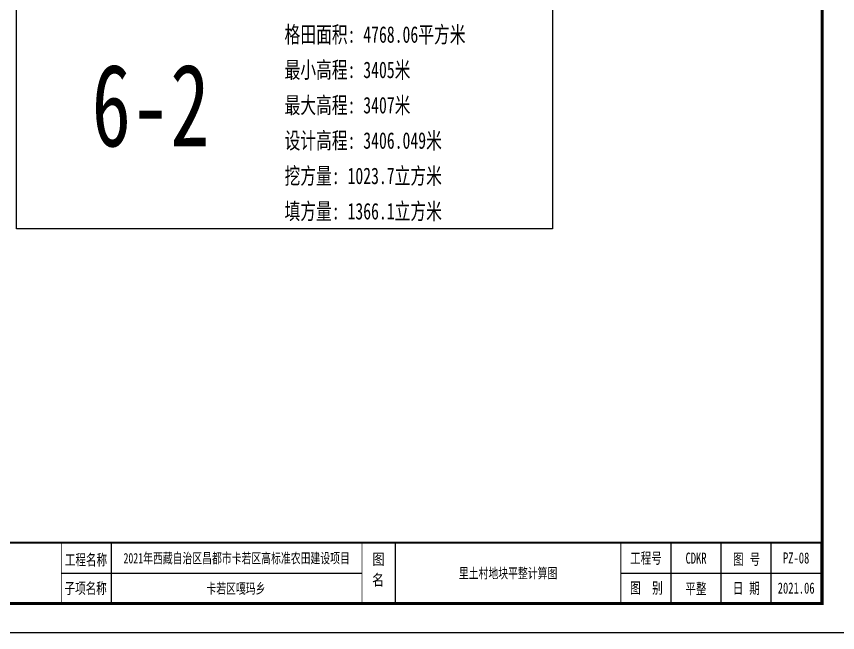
# Model space of a CAD drawing. Extents: x 4283 to 40403, y 1134 to 1764.
# Drawn here: x 7020 to 7219.2, y 1467.1 to 1616.5 of the extents above; entities that cross this region are included whole.
import ezdxf
from ezdxf.enums import TextEntityAlignment as Align

# ---------------------------------------------------------------- set-up
doc = ezdxf.new("R2010")
doc.units = 0
for name, color, linetype in [('PUB_TITLE', 4, 'Continuous'), ('S-MODIFY', 4, 'Continuous'), ('tdz_土方计算图', 7, 'Continuous'), ('华泽绵阳图框', 7, 'Continuous')]:
    doc.layers.add(name, color=color, linetype=linetype)
doc.styles.add('-宋体', font='', dxfattribs={"width": 0.8})
doc.styles.add('GLand', font='')
doc.styles.add('长仿宋', font='', dxfattribs={"width": 0.7, "height": 5})
doc.styles.get('-宋体').set_extended_font_data('SimSun')
doc.styles.get('GLand').set_extended_font_data('FangSong_GB2312')
doc.styles.get('长仿宋').set_extended_font_data('SimSun')

msp = doc.modelspace()

# ---------------------------------------------------------------- linework, layer by layer
at = {"layer": 'PUB_TITLE'}
msp.add_lwpolyline([(6802.53, 1467.09), (7222.53, 1467.09), (7222.53, 1764.09), (6802.53, 1764.09)], close=True, dxfattribs=at)
at = {"layer": 'PUB_TITLE', "color": 7, "const_width": 0.566}
msp.add_lwpolyline([(7215.46, 1474.16), (7215.46, 1756.99)], dxfattribs=at)
at = {"layer": 'PUB_TITLE', "color": 7, "const_width": 0.506}
msp.add_lwpolyline([(6820.21, 1474.16), (7215.23, 1474.16), (7215.24, 1488.92), (6820.21, 1488.92)], close=True, dxfattribs=at)
at = {"layer": 'S-MODIFY'}
msp.add_lwpolyline([(6802.53, 1467.09), (7222.53, 1467.09), (7222.53, 1764.09), (6802.53, 1764.09)], close=True, dxfattribs=at)
at = {"layer": 'tdz_土方计算图', "linetype": 'Continuous'}
msp.add_lwpolyline([(7020.05, 1724.99), (7150.05, 1724.99), (7150.05, 1564.99), (7020.05, 1564.99)], close=True, dxfattribs=at)
at = {"layer": '华泽绵阳图框', "color": 7}
for p, q in [((7043.04, 1474.16), (7043.04, 1488.92)), ((7111.92, 1474.16), (7111.92, 1488.92)), ((7178.78, 1474.08), (7178.78, 1488.84)), ((7190.93, 1474.08), (7190.93, 1488.84)), ((7203.08, 1474.08), (7203.08, 1488.84)), ((7030.89, 1481.46), (7103.82, 1481.46)), ((7166.62, 1481.46), (7215.23, 1481.46))]:
    msp.add_line(p, q, dxfattribs=at)
at = {"layer": '华泽绵阳图框', "color": 7, "const_width": 0.707}
msp.add_lwpolyline([(6820.21, 1474.16), (7215.46, 1474.16), (7215.46, 1756.99), (6820.21, 1756.99)], close=True, dxfattribs=at)
at = {"layer": '华泽绵阳图框', "color": 7, "const_width": 0.506}
msp.add_lwpolyline([(6820.21, 1488.92), (7215.24, 1488.92)], dxfattribs=at)
at = {"layer": '华泽绵阳图框', "color": 7, "const_width": 0.203, "flags": 128}
for points in [[(7030.89, 1474.16), (7030.89, 1488.92)], [(7103.82, 1474.16), (7103.82, 1488.92)], [(7166.62, 1474.08), (7166.62, 1488.84)]]:
    msp.add_lwpolyline(points, dxfattribs=at)

# ---------------------------------------------------------------- texts
at = {"layer": 'tdz_土方计算图', "linetype": 'Continuous', "style": 'GLand', "width": 0.7}
for s, p in [('格田面积: 4768.06平方米', (7085.05, 1612.13)), ('最小高程: 3405米', (7085.05, 1603.56)), ('最大高程: 3407米', (7085.05, 1594.99)), ('设计高程: 3406.049米', (7085.05, 1586.42)), ('挖方量: 1023.7立方米', (7085.05, 1577.85)), ('填方量: 1366.1立方米', (7085.05, 1569.28))]:
    msp.add_text(s, height=4, dxfattribs=at).set_placement(p, align=Align.MIDDLE_LEFT)
at = {"layer": 'tdz_土方计算图', "color": 6, "linetype": 'Continuous', "style": 'GLand', "width": 0.7}
msp.add_text('6-2', height=20, dxfattribs=at).set_placement((7052.55, 1594.99), align=Align.MIDDLE_CENTER)
at = {"layer": '华泽绵阳图框', "style": '长仿宋', "width": 0.7}
for s, height, p in [('工程名称', 2.685, (7031.76, 1483.4)), ('工程号', 2.685, (7168.85, 1483.8)), ('图', 2.69, (7193.83, 1483.55)), ('号', 2.69, (7197.84, 1483.55)), ('子项名称', 2.685, (7031.68, 1476.49)), ('图', 2.69, (7168.87, 1476.56)), ('别', 2.69, (7174.21, 1476.56)), ('日', 2.69, (7193.74, 1476.5)), ('期', 2.69, (7197.75, 1476.5))]:
    msp.add_text(s, height=height, dxfattribs=at).set_placement(p)
for s, height, p in [('2021年西藏自治区昌都市卡若区高标准农田建设项目', 2.5, (7073.43, 1485.19)), ('CDKR', 2.685, (7184.85, 1485.15)), ('PZ-08', 2.685, (7209.13, 1485.17)), ('里土村地块平整计算图', 2.5, (7139.27, 1481.54)), ('卡若区嘎玛乡', 2.5, (7073.25, 1477.83)), ('平整', 2.685, (7184.82, 1477.79)), ('2021.06', 2.685, (7209.13, 1477.87))]:
    msp.add_text(s, height=height, dxfattribs=at).set_placement(p, align=Align.MIDDLE)
at = {"layer": '华泽绵阳图框', "color": 7, "style": '-宋体', "width": 0.8}
for s, p in [('图', (7106.37, 1483.55)), ('名', (7106.27, 1478.52))]:
    msp.add_text(s, height=2.69, dxfattribs=at).set_placement(p)

doc.saveas('drawing.dxf')
